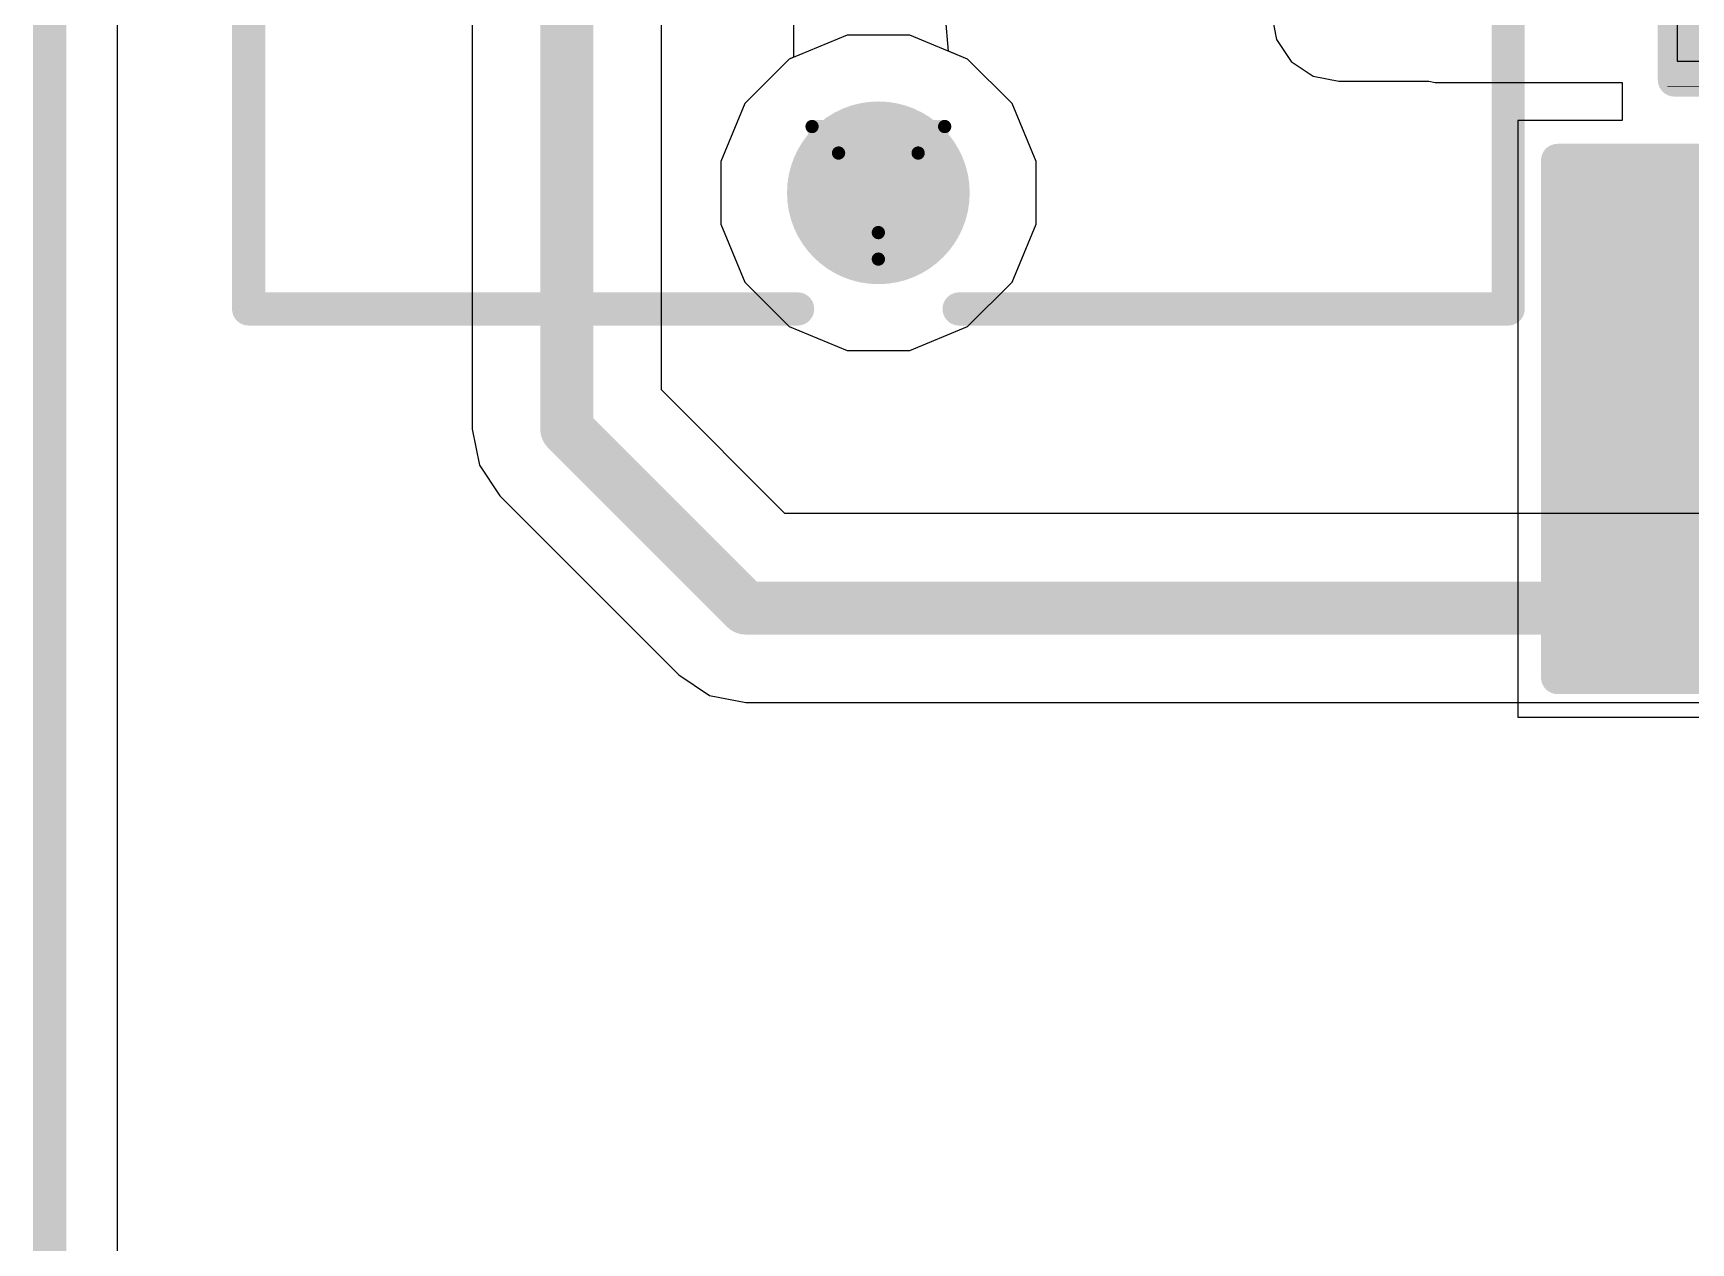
# Model space of a CAD drawing. Header units: inches. Extents: x 0 to 208, y 0 to 213.
# Drawn here: x -0.0025 to 0.2476, y 1.6932 to 1.8757 of the extents above; entities that cross this region are included whole.
import ezdxf

# ---------------------------------------------------------------- set-up
doc = ezdxf.new("R2010")
doc.units = ezdxf.units.IN
doc.header["$MEASUREMENT"] = 0
for name, color, linetype in [('Board_Outline', 216, 'Continuous'), ('Bottom Layer', 5, 'Continuous'), ('Bottom Overlay', 54, 'Continuous'), ('Bottom Paste', 16, 'Continuous'), ('Bottom Solder', 6, 'Continuous'), ('Drill Drawing', 1, 'Continuous'), ('L2_GND1', 16, 'Continuous'), ('L3_SIG1', 76, 'Continuous'), ('L4_PWR', 90, 'Continuous'), ('L5_GND2', 156, 'Continuous'), ('L6_SIG2', 130, 'Continuous'), ('L7_GND3', 216, 'Continuous'), ('Mechanical 15', 56, 'Continuous'), ('Pad Holes', 156, 'Continuous'), ('Top Layer', 1, 'Continuous'), ('Top Overlay', 2, 'Continuous'), ('Top Solder', 216, 'Continuous')]:
    doc.layers.add(name, color=color, linetype=linetype)

# ---------------------------------------------------------------- blocks, each defined once
blk = doc.blocks.new('R___0402_B_135')
at = {"layer": 'Bottom Layer'}
for points in [[(-0.0095, 0.0125), (-0.0095, -0.0125), (-0.0275, -0.0125), (-0.0275, 0.0125)], [(0.0275, 0.0125), (0.0275, -0.0125), (0.0095, -0.0125), (0.0095, 0.0125)]]:
    blk.add_hatch(color=5, dxfattribs=at).paths.add_polyline_path(points)
at = {"layer": 'Bottom Paste'}
for points in [[(-0.0095, 0.0125), (-0.0095, -0.0125), (-0.0275, -0.0125), (-0.0275, 0.0125)], [(0.0275, 0.0125), (0.0275, -0.0125), (0.0095, -0.0125), (0.0095, 0.0125)]]:
    blk.add_hatch(color=16, dxfattribs=at).paths.add_polyline_path(points)
at = {"layer": 'Bottom Solder'}
for points in [[(-0.00733, 0.01467), (-0.00733, -0.01467), (-0.02966, -0.01467), (-0.02966, 0.01467)], [(0.02967, 0.01467), (0.02967, -0.01467), (0.00734, -0.01467), (0.00734, 0.01467)]]:
    blk.add_hatch(color=6, dxfattribs=at).paths.add_polyline_path(points)
at = {"layer": 'Bottom Overlay'}
for points in [[(-0.031, 0.016, 0.005, 0.005, 0), (-0.031, -0.016, 0.005, 0.005, 0)], [(0.031, 0.016, 0.005, 0.005, 0), (-0.031, 0.016, 0.005, 0.005, 0)], [(0.031, 0.016, 0.005, 0.005, 0), (0.031, -0.016, 0.005, 0.005, 0)], [(0.032, 0.017, 0.000127, 0.000127, 0), (-0.032, 0.017, 0.000127, 0.000127, 0)], [(0.031, -0.016, 0.005, 0.005, 0), (-0.031, -0.016, 0.005, 0.005, 0)]]:
    blk.add_lwpolyline(points, format="xyseb", dxfattribs=at)
for points in [[(-0.03225, 0.016, 0.0025, 0.0025, 1), (-0.02975, 0.016, 0.0025, 0.0025, 1)], [(-0.03225, 0.016, 0.0025, 0.0025, 1), (-0.02975, 0.016, 0.0025, 0.0025, 1)], [(0.02975, 0.016, 0.0025, 0.0025, 1), (0.03225, 0.016, 0.0025, 0.0025, 1)], [(0.02975, 0.016, 0.0025, 0.0025, 1), (0.03225, 0.016, 0.0025, 0.0025, 1)], [(-0.03203, 0.017, 0.0000635, 0.0000635, 1), (-0.03197, 0.017, 0.0000635, 0.0000635, 1)], [(0.03197, 0.017, 0.0000635, 0.0000635, 1), (0.03203, 0.017, 0.0000635, 0.0000635, 1)], [(-0.03225, -0.016, 0.0025, 0.0025, 1), (-0.02975, -0.016, 0.0025, 0.0025, 1)], [(-0.03225, -0.016, 0.0025, 0.0025, 1), (-0.02975, -0.016, 0.0025, 0.0025, 1)], [(0.02975, -0.016, 0.0025, 0.0025, 1), (0.03225, -0.016, 0.0025, 0.0025, 1)], [(0.02975, -0.016, 0.0025, 0.0025, 1), (0.03225, -0.016, 0.0025, 0.0025, 1)]]:
    blk.add_lwpolyline(points, format="xyseb", close=True, dxfattribs=at)
blk = doc.blocks.new('TYPE_C_31_D_07_136')
at = {"layer": 'Bottom Solder'}
h = blk.add_hatch(color=6, dxfattribs=at)
edge = h.paths.add_edge_path()
edge.add_arc((0, 0.15748), 0.004, 0, 360)
at = {"layer": 'Pad Holes'}
h = blk.add_hatch(color=7, dxfattribs=at)
edge = h.paths.add_edge_path()
edge.add_arc((0, 0.15748), 0.01378, 0, 360)
at = {"layer": 'Top Solder'}
h = blk.add_hatch(color=216, dxfattribs=at)
edge = h.paths.add_edge_path()
edge.add_arc((0, 0.15748), 0.004, 0, 360)
at = {"layer": 'Mechanical 15'}
for points in [[(0.00592, 0.15748, 0.01181, 0.01181, 1), (-0.0059, 0.15748, 0.01181, 0.01181, 1)], [(-0.00886, 0.15748, 0.00591, 0.00591, 1), (-0.00295, 0.15748, 0.00591, 0.00591, 1)], [(0.00296, 0.15748, 0.00591, 0.00591, 1), (0.00887, 0.15748, 0.00591, 0.00591, 1)]]:
    blk.add_lwpolyline(points, format="xyseb", close=True, dxfattribs=at)
at = {"layer": 'Top Overlay'}
for points in [[(-0.095, 0.175, 0.005, 0.005, 0), (-0.095, 0.13175, 0.005, 0.005, 0)], [(-0.01218, 0.175, 0.005, 0.005, 0), (-0.095, 0.175, 0.005, 0.005, 0)], [(0.095, 0.175, 0.005, 0.005, 0), (0.01218, 0.175, 0.005, 0.005, 0)], [(0.095, 0.175, 0.005, 0.005, 0), (0.095, 0.13175, 0.005, 0.005, 0)]]:
    blk.add_lwpolyline(points, format="xyseb", dxfattribs=at)
for points in [[(-0.09625, 0.175, 0.0025, 0.0025, 1), (-0.09375, 0.175, 0.0025, 0.0025, 1)], [(-0.09625, 0.175, 0.0025, 0.0025, 1), (-0.09375, 0.175, 0.0025, 0.0025, 1)], [(-0.01343, 0.175, 0.0025, 0.0025, 1), (-0.01093, 0.175, 0.0025, 0.0025, 1)], [(0.01093, 0.175, 0.0025, 0.0025, 1), (0.01343, 0.175, 0.0025, 0.0025, 1)], [(0.09375, 0.175, 0.0025, 0.0025, 1), (0.09625, 0.175, 0.0025, 0.0025, 1)], [(0.09375, 0.175, 0.0025, 0.0025, 1), (0.09625, 0.175, 0.0025, 0.0025, 1)], [(-0.09625, 0.13175, 0.0025, 0.0025, 1), (-0.09375, 0.13175, 0.0025, 0.0025, 1)], [(0.09375, 0.13175, 0.0025, 0.0025, 1), (0.09625, 0.13175, 0.0025, 0.0025, 1)]]:
    blk.add_lwpolyline(points, format="xyseb", close=True, dxfattribs=at)
blk = doc.blocks.new('C___1206_B_138')
at = {"layer": 'Bottom Layer'}
for points in [[(-0.08, 0.035), (-0.02, 0.035), (-0.02, -0.035), (-0.08, -0.035)], [(0.02, 0.035), (0.08, 0.035), (0.08, -0.035), (0.02, -0.035)]]:
    blk.add_hatch(color=5, dxfattribs=at).paths.add_polyline_path(points)
at = {"layer": 'Bottom Paste'}
for points in [[(-0.08, 0.035), (-0.02, 0.035), (-0.02, -0.035), (-0.08, -0.035)], [(0.02, 0.035), (0.08, 0.035), (0.08, -0.035), (0.02, -0.035)]]:
    blk.add_hatch(color=16, dxfattribs=at).paths.add_polyline_path(points)
at = {"layer": 'Bottom Solder'}
for points in [[(-0.084, 0.039), (-0.016, 0.039), (-0.016, -0.039), (-0.084, -0.039)], [(0.016, 0.039), (0.084, 0.039), (0.084, -0.039), (0.016, -0.039)]]:
    blk.add_hatch(color=6, dxfattribs=at).paths.add_polyline_path(points)
at = {"layer": 'Bottom Overlay'}
for points in [[(-0.024, 0.039, 0.005, 0.005, 0), (-0.084, 0.039, 0.005, 0.005, 0)], [(-0.084, 0.039, 0.005, 0.005, 0), (-0.084, -0.039, 0.005, 0.005, 0)], [(0.084, 0.039, 0.005, 0.005, 0), (0.024, 0.039, 0.005, 0.005, 0)], [(0.084, 0.039, 0.005, 0.005, 0), (0.084, -0.039, 0.005, 0.005, 0)], [(-0.024, -0.039, 0.005, 0.005, 0), (-0.084, -0.039, 0.005, 0.005, 0)], [(0.084, -0.039, 0.005, 0.005, 0), (0.024, -0.039, 0.005, 0.005, 0)]]:
    blk.add_lwpolyline(points, format="xyseb", dxfattribs=at)
for points in [[(-0.08525, 0.039, 0.0025, 0.0025, 1), (-0.08275, 0.039, 0.0025, 0.0025, 1)], [(-0.08525, 0.039, 0.0025, 0.0025, 1), (-0.08275, 0.039, 0.0025, 0.0025, 1)], [(-0.02525, 0.039, 0.0025, 0.0025, 1), (-0.02275, 0.039, 0.0025, 0.0025, 1)], [(0.02275, 0.039, 0.0025, 0.0025, 1), (0.02525, 0.039, 0.0025, 0.0025, 1)], [(0.08275, 0.039, 0.0025, 0.0025, 1), (0.08525, 0.039, 0.0025, 0.0025, 1)], [(0.08275, 0.039, 0.0025, 0.0025, 1), (0.08525, 0.039, 0.0025, 0.0025, 1)], [(-0.08525, -0.039, 0.0025, 0.0025, 1), (-0.08275, -0.039, 0.0025, 0.0025, 1)], [(-0.08525, -0.039, 0.0025, 0.0025, 1), (-0.08275, -0.039, 0.0025, 0.0025, 1)], [(-0.02525, -0.039, 0.0025, 0.0025, 1), (-0.02275, -0.039, 0.0025, 0.0025, 1)], [(0.02275, -0.039, 0.0025, 0.0025, 1), (0.02525, -0.039, 0.0025, 0.0025, 1)], [(0.08275, -0.039, 0.0025, 0.0025, 1), (0.08525, -0.039, 0.0025, 0.0025, 1)], [(0.08275, -0.039, 0.0025, 0.0025, 1), (0.08525, -0.039, 0.0025, 0.0025, 1)]]:
    blk.add_lwpolyline(points, format="xyseb", close=True, dxfattribs=at)

msp = doc.modelspace()

# ---------------------------------------------------------------- linework, layer by layer
at = {"layer": 'Board_Outline'}
msp.add_lwpolyline([(0, 0, 0.005, 0.005, 0), (0, 4.33071, 0.005, 0.005, 0)], format="xyseb", dxfattribs=at)
at = {"layer": 'Bottom Layer'}
for p, q in [((0.0102, 0.0102), (0.0102, 1.87994)), ((0.18429, 1.87865), (0.18506, 1.87474)), ((0.12027, 1.87541), (0.11153, 1.87179)), ((0.12973, 1.87541), (0.12027, 1.87541)), ((0.13847, 1.87179), (0.12973, 1.87541)), ((0.18506, 1.87474), (0.18727, 1.87144)), ((0.11153, 1.87179), (0.10484, 1.8651)), ((0.14516, 1.8651), (0.13847, 1.87179)), ((0.18727, 1.87144), (0.19058, 1.86923)), ((0.19058, 1.86923), (0.19448, 1.86845)), ((0.19448, 1.86845), (0.20802, 1.86845)), ((0.20802, 1.86845), (0.209, 1.86825)), ((0.209, 1.86825), (0.23718, 1.86825)), ((0.23718, 1.86825), (0.23718, 1.86252)), ((0.10484, 1.8651), (0.10122, 1.85636)), ((0.14878, 1.85636), (0.14516, 1.8651)), ((0.23718, 1.86252), (0.22146, 1.86252)), ((0.22146, 1.86252), (0.22146, 1.77252)), ((0.10122, 1.85636), (0.10122, 1.8469)), ((0.14878, 1.8469), (0.14878, 1.85636)), ((0.10122, 1.8469), (0.10484, 1.83816)), ((0.14516, 1.83816), (0.14878, 1.8469)), ((0.10484, 1.83816), (0.11153, 1.83147)), ((0.13847, 1.83147), (0.14516, 1.83816)), ((0.11153, 1.83147), (0.12027, 1.82785)), ((0.12973, 1.82785), (0.13847, 1.83147)), ((0.12027, 1.82785), (0.12973, 1.82785)), ((0.22146, 1.77252), (0.30146, 1.77252))]:
    msp.add_line(p, q, dxfattribs=at)
at = {"layer": 'Drill Drawing'}
for points in [[(0.115, 1.86163, 0.002, 0.002, 0), (0.135, 1.86163, 0.002, 0.002, 0)], [(0.115, 1.86163, 0.002, 0.002, 0), (0.125, 1.84163, 0.002, 0.002, 0)], [(0.125, 1.84163, 0.002, 0.002, 0), (0.135, 1.86163, 0.002, 0.002, 0)], [(0.119, 1.85763, 0.002, 0.002, 0), (0.131, 1.85763, 0.002, 0.002, 0)], [(0.119, 1.85763, 0.002, 0.002, 0), (0.125, 1.84563, 0.002, 0.002, 0)], [(0.125, 1.84563, 0.002, 0.002, 0), (0.131, 1.85763, 0.002, 0.002, 0)]]:
    msp.add_lwpolyline(points, format="xyseb", dxfattribs=at)
for points in [[(0.1145, 1.86163, 0.001, 0.001, 1), (0.1155, 1.86163, 0.001, 0.001, 1)], [(0.1145, 1.86163, 0.001, 0.001, 1), (0.1155, 1.86163, 0.001, 0.001, 1)], [(0.1345, 1.86163, 0.001, 0.001, 1), (0.1355, 1.86163, 0.001, 0.001, 1)], [(0.1345, 1.86163, 0.001, 0.001, 1), (0.1355, 1.86163, 0.001, 0.001, 1)], [(0.1185, 1.85763, 0.001, 0.001, 1), (0.1195, 1.85763, 0.001, 0.001, 1)], [(0.1185, 1.85763, 0.001, 0.001, 1), (0.1195, 1.85763, 0.001, 0.001, 1)], [(0.1305, 1.85763, 0.001, 0.001, 1), (0.1315, 1.85763, 0.001, 0.001, 1)], [(0.1305, 1.85763, 0.001, 0.001, 1), (0.1315, 1.85763, 0.001, 0.001, 1)], [(0.1245, 1.84563, 0.001, 0.001, 1), (0.1255, 1.84563, 0.001, 0.001, 1)], [(0.1245, 1.84563, 0.001, 0.001, 1), (0.1255, 1.84563, 0.001, 0.001, 1)], [(0.1245, 1.84163, 0.001, 0.001, 1), (0.1255, 1.84163, 0.001, 0.001, 1)], [(0.1245, 1.84163, 0.001, 0.001, 1), (0.1255, 1.84163, 0.001, 0.001, 1)]]:
    msp.add_lwpolyline(points, format="xyseb", close=True, dxfattribs=at)
at = {"layer": 'L2_GND1'}
for p, q in [((0.0102, 0.0102), (0.0102, 3.63465)), ((0.13559, 1.87298), (0.13514, 1.87821)), ((0.1122, 1.87748), (0.1122, 1.87207)), ((0.13847, 1.87179), (0.13559, 1.87298)), ((0.11153, 1.87179), (0.10484, 1.8651)), ((0.1122, 1.87207), (0.11153, 1.87179)), ((0.14516, 1.8651), (0.13847, 1.87179)), ((0.10484, 1.8651), (0.10122, 1.85636)), ((0.14878, 1.85636), (0.14516, 1.8651)), ((0.10122, 1.85636), (0.10122, 1.8469)), ((0.14878, 1.8469), (0.14878, 1.85636)), ((0.10122, 1.8469), (0.10484, 1.83816)), ((0.14516, 1.83816), (0.14878, 1.8469)), ((0.10484, 1.83816), (0.11153, 1.83147)), ((0.13847, 1.83147), (0.14516, 1.83816)), ((0.11153, 1.83147), (0.12027, 1.82785)), ((0.12973, 1.82785), (0.13847, 1.83147)), ((0.12027, 1.82785), (0.12973, 1.82785))]:
    msp.add_line(p, q, dxfattribs=at)
at = {"layer": 'L3_SIG1'}
for p, q in [((0.0102, 0.0102), (0.0102, 1.87994)), ((0.12027, 1.87541), (0.11153, 1.87179)), ((0.12973, 1.87541), (0.12027, 1.87541)), ((0.13847, 1.87179), (0.12973, 1.87541)), ((0.11153, 1.87179), (0.10484, 1.8651)), ((0.14516, 1.8651), (0.13847, 1.87179)), ((0.10484, 1.8651), (0.10122, 1.85636)), ((0.14878, 1.85636), (0.14516, 1.8651)), ((0.10122, 1.85636), (0.10122, 1.8469)), ((0.14878, 1.8469), (0.14878, 1.85636)), ((0.10122, 1.8469), (0.10484, 1.83816)), ((0.14516, 1.83816), (0.14878, 1.8469)), ((0.10484, 1.83816), (0.11153, 1.83147)), ((0.13847, 1.83147), (0.14516, 1.83816)), ((0.11153, 1.83147), (0.12027, 1.82785)), ((0.12973, 1.82785), (0.13847, 1.83147)), ((0.12027, 1.82785), (0.12973, 1.82785))]:
    msp.add_line(p, q, dxfattribs=at)
at = {"layer": 'L4_PWR'}
for p, q in [((0.0102, 0.0102), (0.0102, 1.87994)), ((0.13559, 1.87298), (0.13514, 1.87821)), ((0.1122, 1.87748), (0.1122, 1.87207)), ((0.13847, 1.87179), (0.13559, 1.87298)), ((0.11153, 1.87179), (0.10484, 1.8651)), ((0.1122, 1.87207), (0.11153, 1.87179)), ((0.14516, 1.8651), (0.13847, 1.87179)), ((0.10484, 1.8651), (0.10122, 1.85636)), ((0.14878, 1.85636), (0.14516, 1.8651)), ((0.10122, 1.85636), (0.10122, 1.8469)), ((0.14878, 1.8469), (0.14878, 1.85636)), ((0.10122, 1.8469), (0.10484, 1.83816)), ((0.14516, 1.83816), (0.14878, 1.8469)), ((0.10484, 1.83816), (0.11153, 1.83147)), ((0.13847, 1.83147), (0.14516, 1.83816)), ((0.11153, 1.83147), (0.12027, 1.82785)), ((0.12973, 1.82785), (0.13847, 1.83147)), ((0.12027, 1.82785), (0.12973, 1.82785))]:
    msp.add_line(p, q, dxfattribs=at)
at = {"layer": 'L5_GND2'}
for p, q in [((0.0102, 0.0102), (0.0102, 1.87994)), ((0.12027, 1.87541), (0.11153, 1.87179)), ((0.12973, 1.87541), (0.12027, 1.87541)), ((0.13847, 1.87179), (0.12973, 1.87541)), ((0.11153, 1.87179), (0.10484, 1.8651)), ((0.14516, 1.8651), (0.13847, 1.87179)), ((0.10484, 1.8651), (0.10122, 1.85636)), ((0.14878, 1.85636), (0.14516, 1.8651)), ((0.10122, 1.85636), (0.10122, 1.8469)), ((0.14878, 1.8469), (0.14878, 1.85636)), ((0.10122, 1.8469), (0.10484, 1.83816)), ((0.14516, 1.83816), (0.14878, 1.8469)), ((0.10484, 1.83816), (0.11153, 1.83147)), ((0.13847, 1.83147), (0.14516, 1.83816)), ((0.11153, 1.83147), (0.12027, 1.82785)), ((0.12973, 1.82785), (0.13847, 1.83147)), ((0.12027, 1.82785), (0.12973, 1.82785))]:
    msp.add_line(p, q, dxfattribs=at)
at = {"layer": 'L6_SIG2'}
for p, q in [((0.09227, 1.82191), (0.09227, 1.93451)), ((0.06373, 1.88898), (0.06373, 1.816)), ((0.0102, 0.0102), (0.0102, 1.87994)), ((0.12027, 1.87541), (0.11153, 1.87179)), ((0.12973, 1.87541), (0.12027, 1.87541)), ((0.13847, 1.87179), (0.12973, 1.87541)), ((0.11153, 1.87179), (0.10484, 1.8651)), ((0.14516, 1.8651), (0.13847, 1.87179)), ((0.10484, 1.8651), (0.10122, 1.85636)), ((0.14878, 1.85636), (0.14516, 1.8651)), ((0.10122, 1.85636), (0.10122, 1.8469)), ((0.14878, 1.8469), (0.14878, 1.85636)), ((0.10122, 1.8469), (0.10484, 1.83816)), ((0.14516, 1.83816), (0.14878, 1.8469)), ((0.10484, 1.83816), (0.11153, 1.83147)), ((0.13847, 1.83147), (0.14516, 1.83816)), ((0.11153, 1.83147), (0.12027, 1.82785)), ((0.12973, 1.82785), (0.13847, 1.83147)), ((0.12027, 1.82785), (0.12973, 1.82785)), ((0.11091, 1.80327), (0.09227, 1.82191)), ((0.06373, 1.816), (0.06373, 1.816)), ((0.06373, 1.816), (0.06481, 1.81054)), ((0.06481, 1.81054), (0.06791, 1.80591)), ((0.06791, 1.80591), (0.09491, 1.77891)), ((0.25209, 1.80327), (0.11091, 1.80327)), ((0.09491, 1.77891), (0.09491, 1.77891)), ((0.09491, 1.77891), (0.09954, 1.77581)), ((0.09954, 1.77581), (0.105, 1.77473)), ((0.105, 1.77473), (0.105, 1.77473)), ((0.105, 1.77473), (0.258, 1.77473))]:
    msp.add_line(p, q, dxfattribs=at)
for points in [[(0.078, 1.816, 0.008, 0.008, 0), (0.078, 1.93451, 0.008, 0.008, 0)], [(0.078, 1.816, 0.008, 0.008, 0), (0.105, 1.789, 0.008, 0.008, 0)], [(0.105, 1.789, 0.008, 0.008, 0), (0.258, 1.789, 0.008, 0.008, 0)]]:
    msp.add_lwpolyline(points, format="xyseb", dxfattribs=at)
for points in [[(0.076, 1.816, 0.004, 0.004, 1), (0.08, 1.816, 0.004, 0.004, 1)], [(0.076, 1.816, 0.004, 0.004, 1), (0.08, 1.816, 0.004, 0.004, 1)], [(0.103, 1.789, 0.004, 0.004, 1), (0.107, 1.789, 0.004, 0.004, 1)], [(0.103, 1.789, 0.004, 0.004, 1), (0.107, 1.789, 0.004, 0.004, 1)]]:
    msp.add_lwpolyline(points, format="xyseb", close=True, dxfattribs=at)
at = {"layer": 'L7_GND3'}
for p, q in [((0.0102, 0.0102), (0.0102, 1.87994)), ((0.12027, 1.87541), (0.11153, 1.87179)), ((0.12973, 1.87541), (0.12027, 1.87541)), ((0.13847, 1.87179), (0.12973, 1.87541)), ((0.11153, 1.87179), (0.10484, 1.8651)), ((0.14516, 1.8651), (0.13847, 1.87179)), ((0.10484, 1.8651), (0.10122, 1.85636)), ((0.14878, 1.85636), (0.14516, 1.8651)), ((0.10122, 1.85636), (0.10122, 1.8469)), ((0.14878, 1.8469), (0.14878, 1.85636)), ((0.10122, 1.8469), (0.10484, 1.83816)), ((0.14516, 1.83816), (0.14878, 1.8469)), ((0.10484, 1.83816), (0.11153, 1.83147)), ((0.13847, 1.83147), (0.14516, 1.83816)), ((0.11153, 1.83147), (0.12027, 1.82785)), ((0.12973, 1.82785), (0.13847, 1.83147)), ((0.12027, 1.82785), (0.12973, 1.82785))]:
    msp.add_line(p, q, dxfattribs=at)
at = {"layer": 'Top Layer'}
for p, q in [((0.2455, 1.88647), (0.2455, 1.8715)), ((0.0102, 1.088), (0.0102, 1.87994)), ((0.12027, 1.87541), (0.11153, 1.87179)), ((0.12973, 1.87541), (0.12027, 1.87541)), ((0.13847, 1.87179), (0.12973, 1.87541)), ((0.11153, 1.87179), (0.10484, 1.8651)), ((0.14516, 1.8651), (0.13847, 1.87179)), ((0.2455, 1.8715), (0.25023, 1.8715)), ((0.10484, 1.8651), (0.10122, 1.85636)), ((0.14878, 1.85636), (0.14516, 1.8651)), ((0.10122, 1.85636), (0.10122, 1.8469)), ((0.14878, 1.8469), (0.14878, 1.85636)), ((0.10122, 1.8469), (0.10484, 1.83816)), ((0.14516, 1.83816), (0.14878, 1.8469)), ((0.10484, 1.83816), (0.11153, 1.83147)), ((0.13847, 1.83147), (0.14516, 1.83816)), ((0.11153, 1.83147), (0.12027, 1.82785)), ((0.12973, 1.82785), (0.13847, 1.83147)), ((0.12027, 1.82785), (0.12973, 1.82785))]:
    msp.add_line(p, q, dxfattribs=at)

# ---------------------------------------------------------------- block references
at = {"rotation": 180}
for name, p in [('TYPE_C_31_D_07_136', (0.125, 2.00911)), ('R___0402_B_135', (0.27608, 1.88465)), ('C___1206_B_138', (0.31146, 1.81752))]:
    msp.add_blockref(name, p, dxfattribs=at)

doc.saveas('drawing.dxf')
